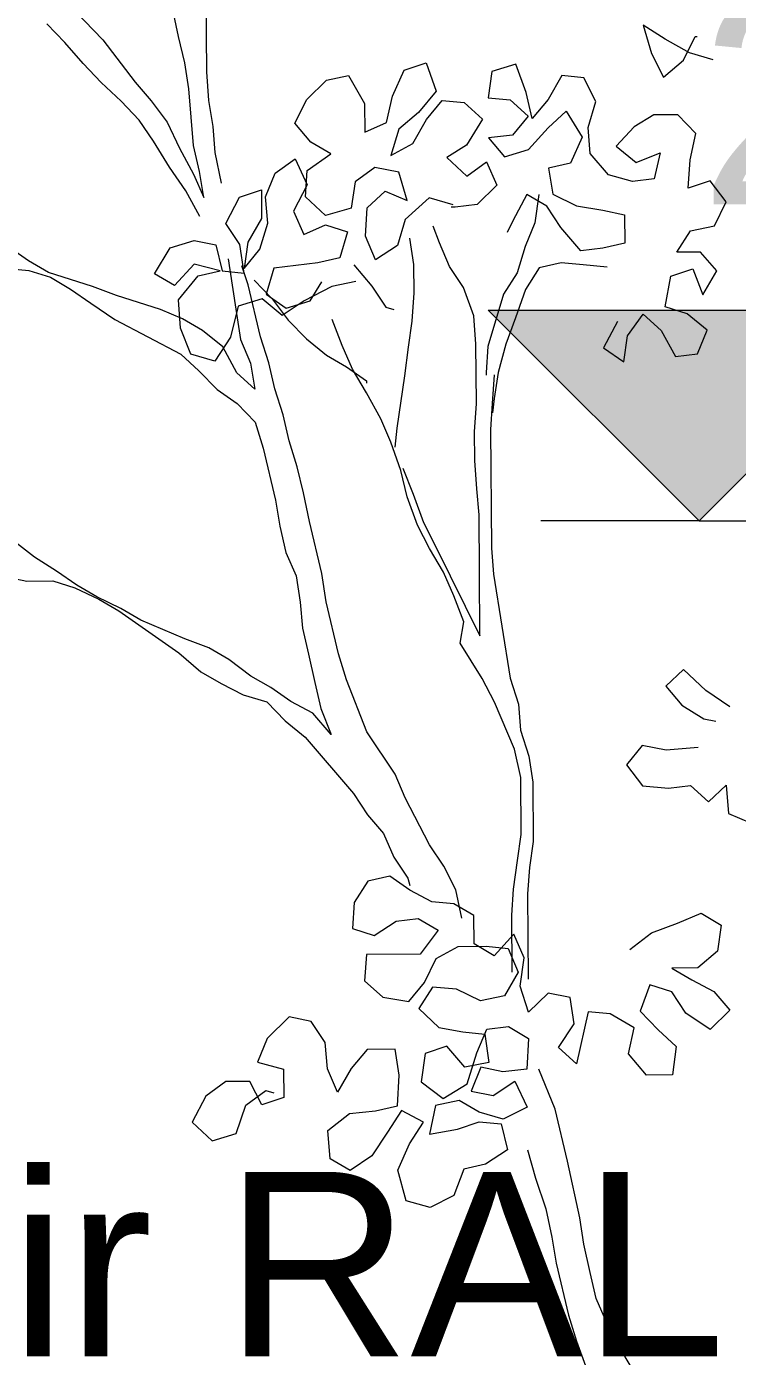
# Model space of a CAD drawing. Header units: millimetres. Extents: x 318905 to 439572, y -5133 to 105868.
# Drawn here: x 387915 to 388589, y 2137 to 3398 of the extents above; entities that cross this region are included whole.
import ezdxf

# ---------------------------------------------------------------- set-up
doc = ezdxf.new("R2010")
doc.units = ezdxf.units.MM
doc.header["$MEASUREMENT"] = 0
doc.linetypes.add('AStair_dashed', pattern=[1800, 800, -1000])
doc.layers.add('0_Stylo_No__98', color=154, linetype='Continuous', lineweight=0)
doc.layers.add('INTI_Etiquettes_Stylo_No__1', color=7, linetype='Continuous', lineweight=5)
doc.layers.add('2D -  Dessin général_Stylo_No__81', color=7, linetype='Continuous', lineweight=13, true_color=0x6a6a6a)
doc.layers.add('INTI_Agencement_Stylo_No__102', color=7, linetype='Continuous', lineweight=0, true_color=0xcccccc)
doc.styles.add('STYLE_GENERE_2', font='Arial')
doc.styles.add('STYLE_GENERE_3', font='')
doc.styles.get('STYLE_GENERE_3').set_extended_font_data('Arial')

# ---------------------------------------------------------------- blocks, each defined once
blk = doc.blocks.new('arbre6[3]', base_point=(388660.4, -726.1))
at = {"layer": 'INTI_Agencement_Stylo_No__102', "linetype": 'Continuous'}
for p, q in [((388085.6, 3355.1), (388085, 3440.5)), ((387952.7, 3421.3), (387987, 3385.6)), ((388058.9, 3388.6), (388053, 3415.5)), ((387951.1, 3383), (387934, 3400.8)), ((388520.5, 3386.3), (388499.6, 3399.6)), ((388499.6, 3399.6), (388507.3, 3372.7)), ((387968.3, 3363), (387951.1, 3383)), ((387987, 3385.6), (388017.6, 3345.4)), ((388064.7, 3363.9), (388058.9, 3388.6)), ((388543.3, 3373.1), (388520.5, 3386.3)), ((388537.6, 3366.3), (388548.8, 3388.9)), ((388548.8, 3388.9), (388550.7, 3388.9)), ((388507.3, 3372.7), (388518.8, 3350.3)), ((388566, 3366.5), (388543.3, 3373.1)), ((387985.4, 3345.1), (387968.3, 3363)), ((388068.7, 3339.2), (388064.7, 3363.9)), ((388261.7, 3332.1), (388272.9, 3356.9)), ((388272.9, 3356.9), (388293.6, 3363.9)), ((388293.6, 3363.9), (388303.3, 3337)), ((388356.1, 3355.5), (388352.5, 3330.7)), ((388378.8, 3362.5), (388356.1, 3355.5)), ((388388.4, 3335.6), (388378.8, 3362.5)), ((388518.8, 3350.3), (388537.6, 3366.3)), ((388004.5, 3327.3), (387985.4, 3345.1)), ((388017.6, 3345.4), (388032.8, 3327.6)), ((388087.7, 3328.1), (388085.6, 3355.1)), ((388180.4, 3329.1), (388199.2, 3347.2)), ((388199.2, 3347.2), (388219.9, 3351.9)), ((388219.9, 3351.9), (388235.3, 3325.1)), ((388422.4, 3351.7), (388409.3, 3329)), ((388443.2, 3349.6), (388422.4, 3351.7)), ((388454.7, 3327.2), (388443.2, 3349.6)), ((388072.9, 3285.3), (388068.7, 3339.2)), ((388256.2, 3307.3), (388261.7, 3332.1)), ((388303.3, 3337), (388286.4, 3316.6)), ((388352.5, 3330.7), (388373.3, 3328.7)), ((388394.3, 3310.9), (388388.4, 3335.6)), ((388021.6, 3309.5), (388004.5, 3327.3)), ((388032.8, 3327.6), (388048.1, 3307.5)), ((388091.6, 3303.5), (388087.7, 3328.1)), ((388169.2, 3306.5), (388180.4, 3329.1)), ((388235.3, 3325.1), (388235.4, 3298.1)), ((388294, 3309.9), (388309, 3328.1)), ((388309, 3328.1), (388329.8, 3326)), ((388329.8, 3326), (388347, 3310.4)), ((388373.3, 3328.7), (388390.5, 3313.1)), ((388409.3, 3329), (388394.3, 3310.9)), ((388409.5, 3302.1), (388426.4, 3318)), ((388426.4, 3318), (388441.7, 3293.4)), ((388447.3, 3302.4), (388454.7, 3327.2)), ((388035, 3289.4), (388021.6, 3309.5)), ((388048.1, 3307.5), (388059.6, 3282.9)), ((388184.4, 3288.6), (388169.2, 3306.5)), ((388235.4, 3298.1), (388256.2, 3307.3)), ((388286.4, 3316.6), (388267.6, 3300.7)), ((388280.9, 3287.3), (388294, 3309.9)), ((388347, 3310.4), (388332, 3285.6)), ((388390.5, 3313.1), (388375.5, 3295)), ((388509.6, 3314.3), (388490.8, 3302.9)), ((388532.3, 3314.5), (388509.6, 3314.3)), ((388549.5, 3296.7), (388532.3, 3314.5)), ((388093.7, 3278.7), (388091.6, 3303.5)), ((388267.6, 3300.7), (388260.2, 3275.9)), ((388375.5, 3295), (388352.8, 3292.5)), ((388352.8, 3292.5), (388368, 3274.7)), ((388390.7, 3281.6), (388409.5, 3302.1)), ((388441.7, 3293.4), (388430.5, 3268.5)), ((388449.3, 3277.7), (388447.3, 3302.4)), ((388490.8, 3302.9), (388473.9, 3284.7)), ((388544, 3271.9), (388549.5, 3296.7)), ((388050.3, 3264.8), (388035, 3289.4)), ((388059.6, 3282.9), (388073, 3258.3)), ((388078.7, 3260.6), (388072.9, 3285.3)), ((388203.4, 3277.6), (388184.4, 3288.6)), ((388260.2, 3275.9), (388280.9, 3287.3)), ((388332, 3285.6), (388313.2, 3274.1)), ((388368, 3274.7), (388390.7, 3281.6)), ((388473.9, 3284.7), (388492.9, 3269.1)), ((388099.6, 3249.6), (388093.7, 3278.7)), ((388150.6, 3259.1), (388169.4, 3272.7)), ((388169.4, 3272.7), (388180.9, 3248.1)), ((388180.8, 3261.6), (388203.4, 3277.6)), ((388313.2, 3274.1), (388332.2, 3256.3)), ((388332.2, 3256.3), (388351, 3270)), ((388351, 3270), (388360.6, 3247.6)), ((388430.5, 3268.5), (388409.7, 3263.8)), ((388466.5, 3257.6), (388449.3, 3277.7)), ((388492.9, 3269.1), (388515.6, 3278.4)), ((388515.6, 3278.4), (388510, 3253.6)), ((388542.3, 3244.9), (388544, 3271.9)), ((388065.6, 3242.5), (388050.3, 3264.8)), ((388073, 3258.3), (388082.7, 3235.9)), ((388082.7, 3235.9), (388078.7, 3260.6)), ((388141.3, 3236.5), (388150.6, 3259.1)), ((388179.1, 3236.8), (388180.8, 3261.6)), ((388245.1, 3264.5), (388226.3, 3250.8)), ((388267.9, 3260.2), (388245.1, 3264.5)), ((388275.6, 3233.3), (388267.9, 3260.2)), ((388409.7, 3263.8), (388413.7, 3239.1)), ((388489.3, 3251.1), (388466.5, 3257.6)), ((388079, 3217.9), (388065.6, 3242.5)), ((388116.7, 3236.2), (388137.5, 3243.2)), ((388137.5, 3243.2), (388137.6, 3216.2)), ((388180.9, 3248.1), (388167.9, 3223.2)), ((388226.3, 3250.8), (388222.7, 3226)), ((388237.8, 3226.2), (388254.8, 3242.1)), ((388254.8, 3242.1), (388275.6, 3233.3)), ((388360.6, 3247.6), (388341.9, 3229.4)), ((388510, 3253.6), (388489.3, 3251.1)), ((388563, 3251.8), (388542.3, 3244.9)), ((388578.3, 3231.8), (388563, 3251.8)), ((388103.6, 3211.4), (388116.7, 3236.2)), ((388143.4, 3211.8), (388141.3, 3236.5)), ((388198.2, 3219), (388179.1, 3236.8)), ((388296.4, 3235.7), (388273.9, 3215.3)), ((388319.2, 3229.2), (388296.4, 3235.7)), ((388341.9, 3229.4), (388321.1, 3227)), ((388389.1, 3238.9), (388376, 3214)), ((388408.1, 3227.8), (388389.1, 3238.9)), ((388400.4, 3239), (388396.8, 3212)), ((388413.7, 3239.1), (388436.4, 3228.1)), ((388567.1, 3209.2), (388578.3, 3231.8)), ((388167.9, 3223.2), (388177.5, 3200.9)), ((388222.7, 3226), (388198.2, 3219)), ((388236.1, 3199.2), (388237.8, 3226.2)), ((388321.1, 3227), (388317.3, 3227)), ((388421.5, 3207.7), (388408.1, 3227.8)), ((388436.4, 3228.1), (388461.1, 3223.9)), ((388461.1, 3223.9), (388481.9, 3219.6)), ((388481.9, 3219.6), (388482.1, 3192.6)), ((388117, 3191.3), (388103.6, 3211.4)), ((388137.6, 3216.2), (388124.6, 3193.6)), ((388136, 3187), (388143.4, 3211.8)), ((388177.5, 3200.9), (388198.2, 3210.1)), ((388198.2, 3210.1), (388219.1, 3203.5)), ((388273.9, 3215.3), (388266.5, 3190.5)), ((388306.2, 3193.1), (388300.4, 3208.8)), ((388376, 3214), (388370.4, 3202.7)), ((388396.8, 3212), (388387.5, 3189.4)), ((388440.5, 3185.4), (388421.5, 3207.7)), ((388531.3, 3184.1), (388544.4, 3204.4)), ((388544.4, 3204.4), (388567.1, 3209.2)), ((388050.8, 3188.4), (388073.5, 3195.3)), ((388073.5, 3195.3), (388094.3, 3191)), ((388124.6, 3193.6), (388121, 3168.8)), ((388219.1, 3203.5), (388211.7, 3178.7)), ((388245.7, 3176.8), (388236.1, 3199.2)), ((388277.8, 3197.3), (388281.7, 3172.6)), ((388315.8, 3170.7), (388306.2, 3193.1)), ((388482.1, 3192.6), (388461.3, 3187.9)), ((387916.6, 3175.8), (387897.6, 3189.1)), ((388035.9, 3163.5), (388050.8, 3188.4)), ((388094.3, 3191), (388100.2, 3166.4)), ((388121, 3164.3), (388117, 3191.3)), ((388121, 3168.8), (388136, 3187)), ((388266.5, 3190.5), (388245.7, 3176.8)), ((388387.5, 3189.4), (388380.1, 3164.6)), ((388461.3, 3187.9), (388440.5, 3185.4)), ((388554, 3184.3), (388531.3, 3184.1)), ((388569.3, 3166.5), (388554, 3184.3)), ((387875, 3170.9), (387916.7, 3166.8)), ((387935.6, 3164.8), (387916.6, 3175.8)), ((387916.7, 3166.8), (387937.5, 3160.3)), ((388073.6, 3172.9), (388054.9, 3152.4)), ((388098.3, 3166.4), (388073.6, 3172.9)), ((388077.5, 3161.7), (388098.3, 3166.4)), ((388100.2, 3166.4), (388121, 3164.3)), ((388105.8, 3177.7), (388109.7, 3153)), ((388124.8, 3153.1), (388119, 3171.1)), ((388149.3, 3169.1), (388141.9, 3144.3)), ((388190.9, 3174), (388149.3, 3169.1)), ((388211.7, 3178.7), (388190.9, 3174)), ((388225, 3172.1), (388242.1, 3152)), ((388281.7, 3172.6), (388281.9, 3145.7)), ((388329.2, 3150.6), (388315.8, 3170.7)), ((388400.9, 3169.3), (388387.8, 3148.9)), ((388421.7, 3174), (388400.9, 3169.3)), ((388442.5, 3172), (388421.7, 3174)), ((388465.2, 3169.9), (388442.5, 3172)), ((388525.8, 3161.5), (388546.6, 3168.5)), ((388546.6, 3168.5), (388556.2, 3143.8)), ((388556.2, 3143.8), (388569.3, 3166.5)), ((387977.3, 3151.7), (387935.6, 3164.8)), ((387937.5, 3160.3), (387956.5, 3149.2)), ((388054.9, 3152.4), (388035.9, 3163.5)), ((388058.7, 3139), (388077.5, 3161.7)), ((388130.5, 3157.7), (388147.6, 3139.9)), ((388183.6, 3138), (388194.8, 3156.1)), ((388227, 3156.4), (388204.3, 3151.6)), ((388380.1, 3164.6), (388367, 3144.2)), ((388520.3, 3132.3), (388525.8, 3161.5)), ((387956.5, 3149.2), (387975.5, 3135.9)), ((388000.1, 3142.9), (387977.3, 3151.7)), ((388041.8, 3129.8), (388000.1, 3142.9)), ((388109.7, 3153), (388113.7, 3126)), ((388136.5, 3103.8), (388124.8, 3153.1)), ((388141.9, 3144.3), (388160.9, 3131)), ((388204.3, 3151.6), (388177.9, 3137.9)), ((388242.1, 3152), (388255.5, 3131.9)), ((388281.9, 3145.7), (388280.2, 3118.7)), ((388338.8, 3123.7), (388329.2, 3150.6)), ((388367, 3144.2), (388352.2, 3094.6)), ((388387.8, 3148.9), (388378.5, 3121.9)), ((387975.5, 3135.9), (387998.3, 3120.4)), ((388062.6, 3121), (388041.8, 3129.8)), ((388060.8, 3112), (388058.7, 3139)), ((388115.5, 3132.8), (388108.2, 3103.5)), ((388138.2, 3139.8), (388115.5, 3132.8)), ((388157.2, 3124.2), (388138.2, 3139.8)), ((388147.6, 3139.9), (388162.9, 3119.8)), ((388177.9, 3137.9), (388157.2, 3124.2)), ((388160.9, 3131), (388183.6, 3138)), ((388255.5, 3131.9), (388263.1, 3129.7)), ((388541.2, 3125.7), (388520.3, 3132.3)), ((387998.3, 3120.4), (388061, 3087.3)), ((388081.6, 3110), (388062.6, 3121)), ((388113.7, 3126), (388117.6, 3101.3)), ((388162.9, 3119.8), (388180.1, 3101.9)), ((388214.1, 3095.5), (388204.5, 3120.2)), ((388280.2, 3118.7), (388276.6, 3093.9)), ((388340.9, 3096.8), (388338.8, 3123.7)), ((388378.5, 3121.9), (388369.3, 3097)), ((388475, 3118.3), (388462, 3093.5)), ((388484.6, 3104.9), (388499.6, 3125.3)), ((388499.6, 3125.3), (388516.7, 3109.7)), ((388560.2, 3110.2), (388541.2, 3125.7)), ((388070.4, 3087.4), (388060.8, 3112)), ((388100.7, 3094.4), (388081.6, 3110)), ((388108.2, 3103.5), (388093.2, 3080.9)), ((388144.3, 3079.1), (388136.5, 3103.8)), ((388481, 3080.2), (388484.6, 3104.9)), ((388516.7, 3109.7), (388530.1, 3085.1)), ((388550.9, 3087.6), (388560.2, 3110.2)), ((388114.1, 3069.8), (388100.7, 3094.4)), ((388117.6, 3101.3), (388127.2, 3078.9)), ((388180.1, 3101.9), (388199.1, 3086.4)), ((388223.8, 3073.1), (388214.1, 3095.5)), ((388276.6, 3093.9), (388273, 3066.9)), ((388341.3, 3040.6), (388340.9, 3096.8)), ((388352.2, 3094.6), (388350.5, 3069.9)), ((388369.3, 3097), (388361.9, 3070)), ((388462, 3093.5), (388481, 3080.2)), ((388061, 3087.3), (388078.1, 3071.7)), ((388093.2, 3080.9), (388070.4, 3087.4)), ((388127.2, 3078.9), (388131.2, 3054.2)), ((388150.1, 3054.4), (388144.3, 3079.1)), ((388199.1, 3086.4), (388218.1, 3075.3)), ((388530.1, 3085.1), (388550.9, 3087.6)), ((388078.1, 3071.7), (388095.3, 3053.9)), ((388131.2, 3054.2), (388114.1, 3069.8)), ((388218.1, 3075.3), (388237.1, 3062)), ((388237.2, 3050.8), (388223.8, 3073.1)), ((388273, 3066.9), (388265.8, 3017.3)), ((388350.5, 3069.9), (388350.5, 3067.6)), ((388358.1, 3067.7), (388356.4, 3040.7)), ((388361.9, 3070), (388358.3, 3045.2)), ((388095.3, 3053.9), (388114.3, 3040.6)), ((388157.9, 3029.8), (388150.1, 3054.4)), ((388237.1, 3062), (388237.1, 3059.8)), ((388114.3, 3040.6), (388131.4, 3022.8)), ((388250.6, 3026.2), (388237.2, 3050.8)), ((388339.6, 3013.6), (388341.3, 3040.6)), ((388356.4, 3040.7), (388354.7, 3016)), ((388358.3, 3045.2), (388356.5, 3031.7)), ((388163.7, 3005.1), (388157.9, 3029.8)), ((388131.4, 3022.8), (388139.2, 2998.1)), ((388260.2, 3003.8), (388250.6, 3026.2)), ((388265.8, 3017.3), (388264, 2999.3)), ((388354.7, 3016), (388355.5, 2903.5)), ((388171.4, 2980.4), (388163.7, 3005.1)), ((388269.8, 2976.9), (388260.2, 3003.8)), ((388339.8, 2986.6), (388339.6, 3013.6)), ((388139.2, 2998.1), (388150.8, 2948.8)), ((388177.3, 2955.8), (388171.4, 2980.4)), ((388271.7, 2979.2), (388281.3, 2954.5)), ((388341.8, 2959.6), (388339.8, 2986.6)), ((388275.7, 2952.2), (388269.8, 2976.9)), ((388183.1, 2928.8), (388177.3, 2955.8)), ((388285.3, 2925.3), (388275.7, 2952.2)), ((388281.3, 2954.5), (388291, 2927.6)), ((388343.9, 2934.9), (388341.8, 2959.6)), ((388150.8, 2948.8), (388154.8, 2924.1)), ((388194.8, 2879.5), (388183.1, 2928.8)), ((388291, 2927.6), (388302.5, 2905.3)), ((388344.3, 2880.9), (388343.9, 2934.9)), ((388154.8, 2924.1), (388160.6, 2899.4)), ((388296.8, 2903), (388285.3, 2925.3)), ((387922.3, 2894.8), (387899.5, 2912.6)), ((388310.2, 2880.6), (388296.8, 2903)), ((388302.5, 2905.3), (388344.7, 2820.2)), ((388355.5, 2903.5), (388357.5, 2878.8)), ((387943.2, 2881.5), (387922.3, 2894.8)), ((388160.6, 2899.4), (388170.3, 2877)), ((387894.1, 2876.5), (387914.9, 2872.2)), ((387962.2, 2868.2), (387943.2, 2881.5)), ((388170.3, 2877), (388174.2, 2852.3)), ((388198.8, 2852.5), (388194.8, 2879.5)), ((388319.8, 2858.2), (388310.2, 2880.6)), ((388344.7, 2820.2), (388344.3, 2880.9)), ((388357.5, 2878.8), (388373.3, 2780)), ((387914.9, 2872.2), (387939.5, 2872.5)), ((387939.5, 2872.5), (387960.4, 2865.9)), ((387960.4, 2865.9), (387983.1, 2854.9)), ((387981.2, 2857.2), (387962.2, 2868.2)), ((388004, 2846.1), (387981.2, 2857.2)), ((387983.1, 2854.9), (388002.1, 2843.9)), ((388174.2, 2852.3), (388176.3, 2827.6)), ((388210.5, 2803.2), (388198.8, 2852.5)), ((388329.5, 2833.6), (388319.8, 2858.2)), ((388002.1, 2843.9), (388059.2, 2804)), ((388023, 2835.1), (388004, 2846.1)), ((388064.7, 2817.5), (388023, 2835.1)), ((388176.3, 2827.6), (388182.1, 2802.9)), ((388325.8, 2813.3), (388329.5, 2833.6)), ((388087.5, 2808.7), (388064.7, 2817.5)), ((388346.9, 2779.8), (388325.8, 2813.3)), ((388059.2, 2804), (388080.1, 2786.2)), ((388106.5, 2797.7), (388087.5, 2808.7)), ((388182.1, 2802.9), (388188, 2776)), ((388218.2, 2778.5), (388210.5, 2803.2)), ((388127.4, 2782.1), (388106.5, 2797.7)), ((388537.9, 2788.4), (388520.9, 2772.5)), ((388558.8, 2768.4), (388537.9, 2788.4)), ((388080.1, 2786.2), (388099.1, 2775.1)), ((388146.4, 2771.1), (388127.4, 2782.1)), ((388188, 2776), (388193.8, 2751.3)), ((388237.5, 2729.2), (388218.2, 2778.5)), ((388358.4, 2757.4), (388346.9, 2779.8)), ((388373.3, 2780), (388381.1, 2755.4)), ((388099.1, 2775.1), (388120, 2764.1)), ((388120, 2764.1), (388142.7, 2757.5)), ((388165.4, 2757.8), (388146.4, 2771.1)), ((388520.9, 2772.5), (388536.2, 2754.6)), ((388581.6, 2752.8), (388558.8, 2768.4)), ((388142.7, 2757.5), (388159.9, 2739.7)), ((388186.3, 2746.7), (388165.4, 2757.8)), ((388193.8, 2751.3), (388203.5, 2726.7)), ((388377.6, 2712.6), (388358.4, 2757.4)), ((388381.1, 2755.4), (388383.1, 2730.7)), ((388536.2, 2754.6), (388557.1, 2741.4)), ((388159.9, 2739.7), (388178.9, 2724.2)), ((388203.5, 2726.7), (388186.3, 2746.7)), ((388557.1, 2741.4), (388568.5, 2739.2)), ((388264.3, 2689), (388237.5, 2729.2)), ((388383.1, 2730.7), (388390.9, 2706)), ((388178.9, 2724.2), (388224.7, 2670.7)), ((388383.5, 2685.7), (388377.6, 2712.6)), ((388498.6, 2716.1), (388483.6, 2697.9)), ((388521.4, 2711.8), (388498.6, 2716.1)), ((388551.6, 2714.3), (388521.4, 2711.8)), ((388390.9, 2706), (388394.8, 2681.3)), ((388273.9, 2666.6), (388264.3, 2689)), ((388483.6, 2697.9), (388498.9, 2677.8)), ((388383.8, 2631.7), (388383.5, 2685.7)), ((388394.8, 2681.3), (388395.2, 2625.1)), ((388498.9, 2677.8), (388523.5, 2675.8)), ((388523.5, 2675.8), (388544.3, 2678.3)), ((388544.3, 2678.3), (388561.4, 2662.7)), ((388561.4, 2662.7), (388578.3, 2678.6)), ((388578.3, 2678.6), (388580.4, 2651.6)), ((388224.7, 2670.7), (388238, 2650.5)), ((388296.9, 2621.9), (388273.9, 2666.6)), ((388238, 2650.5), (388253.3, 2632.7)), ((388580.4, 2651.6), (388601.3, 2642.9)), ((388253.3, 2632.7), (388262.9, 2610.3)), ((388380.2, 2607), (388383.8, 2631.7)), ((388395.2, 2625.1), (388391.6, 2600.3)), ((388310.3, 2601.8), (388296.9, 2621.9)), ((388262.9, 2610.3), (388276.3, 2590.2)), ((388321.8, 2579.4), (388310.3, 2601.8)), ((388376.6, 2579.9), (388380.2, 2607)), ((388391.6, 2600.3), (388389.9, 2575.6)), ((388238.5, 2587.6), (388225.4, 2567.2)), ((388259.2, 2592.3), (388238.5, 2587.6)), ((388278.3, 2579), (388259.2, 2592.3)), ((388276.3, 2590.2), (388278.2, 2583.5)), ((388299.1, 2568), (388278.3, 2579)), ((388327.6, 2552.5), (388321.8, 2579.4)), ((388374.9, 2555.2), (388376.6, 2579.9)), ((388389.9, 2575.6), (388390.4, 2494.6)), ((388225.4, 2567.2), (388223.7, 2542.5)), ((388320, 2565.9), (388299.1, 2568)), ((388339, 2554.8), (388320, 2565.9)), ((388244.5, 2535.9), (388265.2, 2549.6)), ((388265.2, 2549.6), (388286, 2552.1)), ((388286, 2552.1), (388305, 2541)), ((388339.1, 2527.9), (388339, 2554.8)), ((388375.3, 2501.2), (388374.9, 2555.2)), ((388532, 2547.7), (388554.6, 2557)), ((388554.6, 2557), (388573.6, 2545.9)), ((388223.7, 2542.5), (388244.5, 2535.9)), ((388305, 2541), (388288.1, 2518.4)), ((388376.9, 2537.2), (388358.1, 2516.8)), ((388386.5, 2514.8), (388376.9, 2537.2)), ((388486.7, 2522.6), (388507.4, 2538.5)), ((388507.4, 2538.5), (388532, 2547.7)), ((388573.6, 2545.9), (388570, 2521.1)), ((388303.3, 2514), (388324, 2525.5)), ((388324, 2525.5), (388350.5, 2525.7)), ((388358.1, 2516.8), (388339.1, 2527.9)), ((388350.5, 2525.7), (388371.3, 2523.7)), ((388371.3, 2523.7), (388380.9, 2501.3)), ((388237.1, 2517.9), (388235.3, 2493.1)), ((388288.1, 2518.4), (388237.1, 2517.9)), ((388292.1, 2491.4), (388303.3, 2514)), ((388382.9, 2487.8), (388386.5, 2514.8)), ((388570, 2521.1), (388551.2, 2505.2)), ((388380.9, 2501.3), (388367.9, 2478.7)), ((388551.2, 2505.2), (388526.6, 2505)), ((388526.6, 2505), (388545.6, 2493.9)), ((388235.3, 2493.1), (388252.5, 2477.6)), ((388277.1, 2473.3), (388292.1, 2491.4)), ((388299.7, 2487), (388286.6, 2466.6)), ((388322.4, 2485), (388299.7, 2487)), ((388390.7, 2463.2), (388382.9, 2487.8)), ((388505.9, 2489), (388496.6, 2464.2)), ((388526.7, 2482.5), (388505.9, 2489)), ((388545.6, 2493.9), (388566.5, 2482.9)), ((388252.5, 2477.6), (388277.1, 2473.3)), ((388345.2, 2474), (388322.4, 2485)), ((388367.9, 2478.7), (388345.2, 2474)), ((388409.5, 2481.3), (388390.7, 2463.2)), ((388430.3, 2477), (388409.5, 2481.3)), ((388434.2, 2452.3), (388430.3, 2477)), ((388540.1, 2462.4), (388526.7, 2482.5)), ((388566.5, 2482.9), (388581.7, 2465)), ((388286.6, 2466.6), (388305.6, 2448.8)), ((388447.4, 2463.7), (388436.4, 2414.1)), ((388468.2, 2461.7), (388447.4, 2463.7)), ((388491, 2448.4), (388468.2, 2461.7)), ((388496.6, 2464.2), (388513.7, 2446.4)), ((388562.9, 2446.9), (388540.1, 2462.4)), ((388581.7, 2465), (388562.9, 2446.9)), ((388163.7, 2458.7), (388143, 2438.3)), ((388184.5, 2454.4), (388163.7, 2458.7)), ((388197.9, 2434.3), (388184.5, 2454.4)), ((388305.6, 2448.8), (388328.4, 2444.6)), ((388351.1, 2447), (388371.8, 2449.5)), ((388371.8, 2449.5), (388390.8, 2438.4)), ((388419.3, 2429.7), (388434.2, 2452.3)), ((388485.5, 2423.6), (388491, 2448.4)), ((388143, 2438.3), (388133.7, 2415.7)), ((388328.4, 2444.6), (388349.2, 2442.5)), ((388341.8, 2424.5), (388351.1, 2447)), ((388349.2, 2442.5), (388353.2, 2415.6)), ((388390.8, 2438.4), (388389.1, 2409.2)), ((388513.7, 2446.4), (388530.9, 2430.8)), ((388200, 2409.6), (388197.9, 2434.3)), ((388237.7, 2427.9), (388222.7, 2409.8)), ((388264.2, 2428.2), (388237.7, 2427.9)), ((388268.1, 2403.5), (388264.2, 2428.2)), ((388292.6, 2424), (388289, 2397)), ((388313.3, 2430.9), (388292.6, 2424)), ((388330.5, 2410.9), (388313.3, 2430.9)), ((388332.5, 2395.1), (388341.8, 2424.5)), ((388436.4, 2414.1), (388419.3, 2429.7)), ((388502.7, 2403.5), (388485.5, 2423.6)), ((388530.9, 2430.8), (388527.3, 2403.8)), ((388133.7, 2415.7), (388158.4, 2409.2)), ((388209.6, 2387.2), (388200, 2409.6)), ((388222.7, 2409.8), (388209.6, 2387.2)), ((388353.2, 2415.6), (388330.5, 2410.9)), ((388345.6, 2411), (388336.3, 2388.4)), ((388366.5, 2406.7), (388345.6, 2411)), ((388103.6, 2397.4), (388084.8, 2383.7)), ((388126.3, 2397.6), (388103.6, 2397.4)), ((388137.8, 2375.2), (388126.3, 2397.6)), ((388158.4, 2409.2), (388158.6, 2382.2)), ((388266.4, 2374.3), (388268.1, 2403.5)), ((388289, 2397), (388309.9, 2381.4)), ((388357.2, 2384.1), (388377.9, 2397.8)), ((388389.1, 2409.2), (388366.5, 2406.7)), ((388377.9, 2397.8), (388389.4, 2373.2)), ((388415.9, 2371.2), (388400.5, 2409.3)), ((388527.3, 2403.8), (388502.7, 2403.5)), ((388122.7, 2375.1), (388141.5, 2388.8)), ((388141.5, 2388.8), (388149.1, 2386.6)), ((388309.9, 2381.4), (388332.5, 2395.1)), ((388336.3, 2388.4), (388357.2, 2384.1)), ((388084.8, 2383.7), (388071.7, 2358.9)), ((388113.4, 2348), (388122.7, 2375.1)), ((388158.6, 2382.2), (388137.8, 2375.2)), ((388245.7, 2369.6), (388266.4, 2374.3)), ((388302.4, 2374.6), (388296.9, 2347.6)), ((388325, 2379.3), (388302.4, 2374.6)), ((388344, 2368.3), (388325, 2379.3)), ((388389.4, 2373.2), (388366.8, 2361.7)), ((388200.4, 2351.1), (388221.1, 2367.1)), ((388221.1, 2367.1), (388245.7, 2369.6)), ((388270.2, 2369.8), (388257.1, 2349.4)), ((388291.1, 2358.8), (388270.2, 2369.8)), ((388323.3, 2352.3), (388344.1, 2359.3)), ((388366.8, 2361.7), (388344, 2368.3)), ((388344.1, 2359.3), (388364.9, 2357.2)), ((388427.6, 2321.9), (388415.9, 2371.2)), ((388071.7, 2358.9), (388090.7, 2341.1)), ((388090.7, 2341.1), (388113.4, 2348)), ((388202.5, 2324.2), (388200.4, 2351.1)), ((388257.1, 2349.4), (388242.2, 2326.8)), ((388278, 2338.4), (388291.1, 2358.8)), ((388296.9, 2347.6), (388323.3, 2352.3)), ((388364.9, 2357.2), (388370.8, 2332.6)), ((388266.9, 2313.5), (388278, 2338.4)), ((388221.5, 2313.1), (388202.5, 2324.2)), ((388242.2, 2326.8), (388221.5, 2313.1)), ((388370.8, 2332.6), (388350, 2318.9)), ((388389.7, 2332.7), (388397.4, 2305.8)), ((388439.3, 2268), (388427.6, 2321.9)), ((388274.6, 2284.4), (388266.9, 2313.5)), ((388329.3, 2314.2), (388320, 2289.3)), ((388350, 2318.9), (388329.3, 2314.2)), ((388397.4, 2305.8), (388407.1, 2276.7)), ((388297.4, 2277.9), (388274.6, 2284.4)), ((388320, 2289.3), (388297.4, 2277.9)), ((388407.1, 2276.7), (388413, 2249.8)), ((388443.3, 2243.3), (388439.3, 2268)), ((388413, 2249.8), (388416.9, 2225.1)), ((388449.1, 2216.4), (388443.3, 2243.3)), ((388416.9, 2225.1), (388428.6, 2175.7)), ((388455, 2191.7), (388449.1, 2216.4)), ((388464.6, 2169.3), (388455, 2191.7)), ((388428.6, 2175.7), (388436.3, 2151.1)), ((388476.1, 2146.9), (388464.6, 2169.3)), ((388436.3, 2151.1), (388446, 2124.2)), ((388489.5, 2124.6), (388476.1, 2146.9))]:
    blk.add_line(p, q, dxfattribs=at)
blk = doc.blocks.new('Cotation_3', base_point=(388552.5, 0))
at = {"layer": '0_Stylo_No__98', "linetype": 'Continuous'}
blk.add_hatch(color=256, dxfattribs=at).paths.add_polyline_path([(388552.5, 2929.3), (388752.5, 3129.3), (388352.5, 3129.3)])
for p, q in [((388552.5, 2929.3), (388352.5, 3129.3)), ((388352.5, 3129.3), (388752.5, 3129.3)), ((388752.5, 3129.3), (388552.5, 2929.3)), ((388552.5, 2929.3), (388402.5, 2929.3)), ((388552.5, 2929.3), (389052.5, 2929.3))]:
    blk.add_line(p, q, dxfattribs=at)
at = {"layer": '0_Stylo_No__98', "insert": (388552.5, 3169.3), "char_height": 200, "attachment_point": 7, "style": 'STYLE_GENERE_3'}
blk.add_mtext('\\A1;{\\pql;\\fArial|b0|i0|c0|p34;217,48ngf}', dxfattribs=at)

msp = doc.modelspace()

# ---------------------------------------------------------------- linework, layer by layer
at = {"layer": '2D -  Dessin général_Stylo_No__81', "linetype": 'AStair_dashed'}
msp.add_line((391404.518, 2929.435), (388552.492, 2929.412), dxfattribs=at)

# ---------------------------------------------------------------- block references
at = {"color": 154, "linetype": 'Continuous', "lineweight": 0}
msp.add_blockref('Cotation_3', (388552.492, 0.002), dxfattribs=at)
at = {"layer": 'INTI_Agencement_Stylo_No__102', "linetype": 'Continuous'}
msp.add_blockref('arbre6[3]', (388660.431, -726.071), dxfattribs=at)

# ---------------------------------------------------------------- texts
at = {"layer": 'INTI_Etiquettes_Stylo_No__1', "linetype": 'Continuous', "insert": (389189.493, 2134.213), "char_height": 175, "attachment_point": 9, "rotation": 0.000389, "style": 'STYLE_GENERE_2'}
msp.add_mtext('\\A1;{\\pqr;\\fArial|b0|i0|c0|p34;Menuiserie noir RAL 9005}', dxfattribs=at)

doc.saveas('drawing.dxf')
